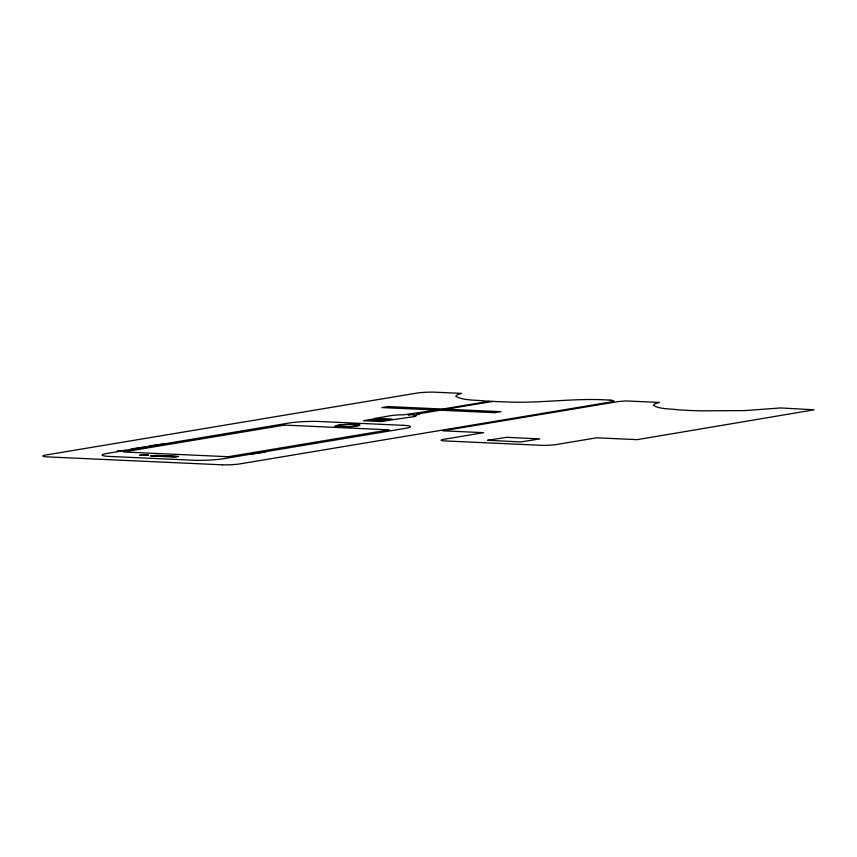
<?xml version="1.0" encoding="UTF-8"?>
<svg xmlns="http://www.w3.org/2000/svg" width="857" height="857" viewBox="0 0 857 857"><rect width="100%" height="100%" fill="white"/><g stroke="black" fill="none" stroke-linecap="round" stroke-linejoin="round"><path stroke-width="1.29" d="M176.531 456.588L152.557 455.785L176.542 456.545M131.292 448.854L147.329 446.668M611.577 401.847L239.446 463.98A13.466 1.403 -2.5 0 1 222.499 464.837M442.93 439.48L483.648 432.678L442.908 430.825L617.64 401.654L625.931 400.937L659.504 402.447L655.198 403.615L653.355 405.372C660.586 409.507 669.82 408.564 677.898 409.785A119.284 12.469 -2.5 0 0 700.951 410.835L744.926 410.589L780.545 407.943L814.15 409.807L637.233 439.652L596.676 437.809L555.882 444.612M390.921 415.624L374.691 418.452L375.505 418.591M375.666 418.591L363.411 420.712L380.915 421.58L394.488 419.448M436.459 410.053L403.401 414.831A9.984 1.039 -2.5 0 0 390.985 415.634M442.533 409.046L489.283 401.258M440.123 410.224L416.748 414.124L418.387 414.199M446.186 409.207L492.839 401.419M413.706 416.663L394.638 419.459M338.879 425.083L337.197 425.361A12.866 1.35 -2.5 0 0 335.087 426.443L336.19 426.754A12.052 1.264 -2.5 0 0 343.539 427.086L347.117 426.99M222.466 464.837L46.717 456.856A13.466 1.403 -2.5 0 1 45.1 455.142L417.284 393.02A13.466 1.403 -2.5 0 1 434.231 392.163L461.719 393.395L457.488 394.563L455.731 396.32C464.623 400.947 475.635 399.758 485.394 401.055A118.545 12.394 -2.5 0 0 503.113 401.762C538.496 403.947 573.729 397.627 608.995 400.09L610.013 400.144M403.122 425.318L318.793 421.483A20.482 2.143 -2.5 0 0 311.423 421.387L305.328 421.558A21.939 2.292 -2.5 0 0 290.137 422.855L106 453.599A21.939 2.292 -2.5 0 0 102.401 455.431L104.286 455.967A20.482 2.143 -2.5 0 0 109.439 456.427L193.768 460.263A20.482 2.143 -2.5 0 0 201.138 460.359L207.233 460.188A21.939 2.292 -2.5 0 0 222.424 458.891L406.561 428.146A21.939 2.292 -2.5 0 0 410.16 426.315L408.286 425.779A20.482 2.143 -2.5 0 0 403.122 425.318M165.015 443.712L149.032 445.897L151.036 446.047M264.01 451.971L265.434 452.078L250.019 454.306M131.357 448.907L133.349 449.004M126.215 450.193L117.195 451.211L119.219 451.36M418.409 414.199L419.234 414.36L414.027 415.313A9.984 1.039 -2.5 0 1 413.642 416.663M609.97 400.155A13.466 1.403 -2.5 0 1 611.63 401.858M442.887 439.48A11.227 1.178 -2.5 0 0 444.301 440.894L541.72 445.329A11.227 1.178 -2.5 0 0 555.914 444.612M347.192 426.979A12.866 1.35 -2.5 0 0 356.105 426.208L357.712 425.94A12.866 1.35 -2.5 0 0 359.822 424.868L358.719 424.558A12.052 1.264 -2.5 0 0 351.359 424.215L347.792 424.322A12.866 1.35 -2.5 0 0 338.879 425.083M487.729 440.273L520.66 441.944L539.792 438.934L506.841 437.306L487.729 440.273M150.693 455.87L172.975 457.06L178.417 456.481L156.113 455.313L150.693 455.87M139.466 455.378L148.497 455.035L139.466 455.378M141.116 455.324L146.836 455.11L141.159 455.292M388.007 406.55L381.943 407.568L494.971 412.699L501.045 411.681L388.007 406.55M284.385 425.093L123.419 451.96L228.198 456.717L389.174 429.85L284.385 425.093M380.658 418.537L370.867 420.176L382.372 420.691L392.174 419.062L380.658 418.537M378.633 419.234L376.255 419.63L381.858 419.384L378.633 419.234M410.674 414.402L407.857 414.863L413.985 414.552L410.674 414.402M383.561 419.459L381.183 419.855L386.786 419.609L383.561 419.459M349.602 424.536L348.66 424.569A10.134 1.061 -2.5 0 0 337.958 426.358L338.215 426.443A9.502 0.996 -2.5 0 0 345.296 426.765L346.239 426.743A10.134 1.061 -2.5 0 0 356.951 424.943L356.694 424.868A9.502 0.996 -2.5 0 0 349.602 424.536"/></g></svg>
